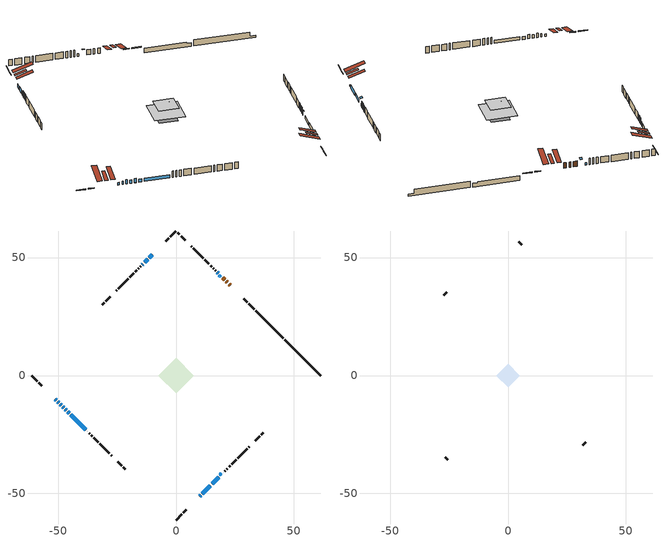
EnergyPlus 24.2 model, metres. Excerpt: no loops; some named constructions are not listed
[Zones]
conditioned space
 floor outside (Floor1 construction): -2.93,0 0,2.93 2.93,0 0,-2.93 z1.73
 floor outside (Floor2 construction): -0.94,0 0,0.94 0.94,0 0,-0.94 z1.73
 floor adiabatic (AdiabaticFloorConstruction): -7.59,0 0,7.59 7.59,0 0,-7.59 z1.73
 floor foundation (Slab1 construction): -4.71,0 0,4.71 4.71,0 0,-4.71 z-0.61
 floor foundation (Slab1 construction 1): -4.1,0 0,4.1 4.1,0 0,-4.1 z-0.61
 floor foundation (Slab3 construction): -2.11,0 0,2.11 2.11,0 0,-2.11 z0
 wall outside (RimJoist1 construction): 0,-61.27 2.34,-58.93 / -61.27,0 -58.93,-2.34 / 0,61.27 -2.34,58.93 / 33.24,28.04 30.89,30.38 z1.73:2.03
 wall outside (RimJoist2 construction): 3,-58.28 4.43,-56.84 / -58.28,-3 -56.84,-4.43 / -3,58.28 -4.43,56.84 / 30.24,31.04 28.8,32.47 z1.73:2.03
 wall outside (AdiabaticWallConstruction 1): 23.06,38.21 22.49,38.78 / 21.84,39.44 21.4,39.87 / 20.75,40.53 19.78,41.49 z1.73:3.76
 wall outside (AdiabaticWallConstruction): -10.17,51.1 -11.25,50.02 / 11.15,-50.12 14.62,-46.65 / 15.28,-45.99 18.16,-43.12 / -50.05,-11.22 -49.74,-11.54 / 20.06,-41.22 20.12,-41.16 / -48.1,-13.17 -47.68,-13.59 / -44.6,-16.68 -38.36,-22.91 z1.73:2.95; 10.17,-51.11 10.5,-50.78 z1.73:2.19; -51.1,-10.17 -50.71,-10.57 / 17.88,43.4 17.48,43.79 z1.73:2.65; -49.08,-12.19 -48.76,-12.52 / -47.03,-14.25 -46.59,-14.68 z1.73:3.36; -11.91,49.37 -13.34,47.93 z1.73:3.25; -14,47.28 -14.36,46.92 z1.73:3.26; -45.94,-15.34 -45.25,-16.02 z1.73:2.85
 wall outside (Wall1 construction): 20.77,-40.5 20.95,-40.32 / -37.71,-23.57 -37.53,-23.74 / -15.02,46.26 -15.19,46.08 / 16.83,44.45 16.65,44.62 z1.73:4.17
 wall outside (Wall2 construction): 21.61,-39.67 21.82,-39.45 / -36.88,-24.4 -36.66,-24.61 / -15.85,45.43 -16.06,45.21 / 15.99,45.28 15.78,45.5 z1.73:4.17
 wall outside (Wall3 construction): 22.48,-38.8 22.95,-38.32 / -36,-25.27 -35.53,-25.74 / -16.72,44.55 -17.19,44.08 / 15.12,46.15 14.65,46.62 z1.73:4.17
 wall outside (Wall4 construction): 23.61,-37.67 25.46,-35.82 / -34.87,-26.4 -33.03,-28.25 / -17.85,43.43 -19.7,41.58 / 13.99,47.28 12.14,49.13 z1.73:4.17
 wall outside (Wall5 construction): 26.11,-35.16 30.27,-31.01 / -32.37,-28.9 -28.21,-33.06 / -20.35,40.92 -24.51,36.77 / 11.49,49.79 7.33,53.94 z1.73:4.17
 wall outside (Wall6 construction): 30.93,-30.35 31.14,-30.13 / -27.56,-33.72 -27.34,-33.93 / -25.17,36.11 -25.38,35.89 / 6.67,54.6 6.46,54.82 z1.73:4.17
 wall outside (Wall8 construction): 33.68,-27.59 35.47,-25.8 / -24.8,-36.48 -23.01,-38.26 / -27.92,33.35 -29.71,31.56 / 3.92,57.36 2.13,59.14 z1.73:4.17
 wall outside (Wall9 construction): 36.13,-25.15 36.94,-24.33 / -22.35,-38.92 -21.54,-39.74 / -30.37,30.91 -31.18,30.09 / 1.47,59.8 0.66,60.62 z1.73:4.17
 wall foundation (FoundationWall1 construction): 46.08,15.19,-0.61 46.08,15.19,1.73 59.76,1.52,1.73 59.76,1.52,0.14 61.27,0,0.14 61.27,0,-0.61
 wall foundation (FoundationWall2 construction): 33.89,27.38,-0.61 33.89,27.38,1.22 44.27,17,1.22 44.27,17,0.78 45.42,15.85,0.78 45.42,15.85,-0.61
 window (WindowConstruction): -10.17,51.1 -11.25,50.03 z1.73:2.95
 window (WindowConstruction 7): 10.17,-51.1 10.49,-50.78 z1.73:2.19
 window (WindowConstruction 8): 11.15,-50.12 14.62,-46.65 z1.73:2.95
 window (WindowConstruction 9): 15.28,-45.99 18.16,-43.12 z1.73:2.95
 window (WindowConstruction 14): -51.1,-10.17 -50.71,-10.57 z1.73:2.64
 window (WindowConstruction 11): -50.05,-11.22 -49.74,-11.54 z1.73:2.95
 window (WindowConstruction 12): 20.06,-41.21 20.12,-41.16 z1.73:2.95
 window (WindowConstruction 1): -49.08,-12.19 -48.76,-12.52 z1.73:3.35
 window (WindowConstruction 13): -48.1,-13.17 -47.68,-13.59 z1.73:2.95
 window (WindowConstruction 2): -47.02,-14.25 -46.59,-14.68 z1.73:3.35
 window (WindowConstruction 3): -11.91,49.37 -13.34,47.93 z1.73:3.25
 window (WindowConstruction 4): -14,47.28 -14.36,46.92 z1.73:3.25
 window (WindowConstruction 10): 17.88,43.4 17.48,43.79 z1.73:2.64
 window (WindowConstruction 5): -45.94,-15.34 -45.25,-16.02 z1.73:2.85
 window (WindowConstruction 6): -44.6,-16.68 -38.36,-22.91 z1.73:2.95
 door (Door): 23.06,38.21 22.49,38.78 z1.73:3.76
 door (Door 1): 21.83,39.44 21.41,39.87 z1.73:3.76
 door (Door 2): 20.75,40.53 19.78,41.49 z1.73:3.76
 ceiling adiabatic (AdiabaticFloorConstruction): 0,-7.59 7.59,0 0,7.59 -7.59,0 z1.73
 roof outside (Roof2 construction): 0,2.11 -2.11,0 0,-2.11 2.11,0 z4.17
 roof outside (Roof3 construction): 7.8,-53.48,4.17 4.88,-50.56,5.54 4.12,-51.33,5.54 7.03,-54.24,4.17; -53.48,-7.8,4.17 -50.56,-4.88,5.54 -51.33,-4.12,5.54 -54.24,-7.03,4.17; -7.8,53.48,4.17 -4.88,50.56,5.54 -4.12,51.33,5.54 -7.03,54.24,4.17; 25.44,35.84,4.17 22.52,32.92,5.54 23.29,32.16,5.54 26.2,35.07,4.17
 roof outside (Roof4 construction): 9.51,-51.76,4.17 5.49,-47.74,6.06 4.44,-48.8,6.06 8.46,-52.82,4.17; -51.76,-9.51,4.17 -47.74,-5.49,6.06 -48.8,-4.44,6.06 -52.82,-8.46,4.17; -9.51,51.76,4.17 -5.49,47.74,6.06 -4.44,48.8,6.06 -8.46,52.82,4.17; 23.72,37.55,4.17 19.7,33.53,6.06 20.76,32.47,6.06 24.78,36.49,4.17
 roof outside (AdiabaticRoofConstruction): 18.53,42.74,4.17 17.97,42.18,4.43 18.56,41.59,4.43 19.13,42.15,4.17; 19.4,-41.87,4.17 18.84,-41.31,4.43 18.25,-41.9,4.43 18.81,-42.46,4.17
 skylight (SkylightConstruction): 18.53,42.74,4.17 17.97,42.18,4.43 18.56,41.59,4.43 19.12,42.15,4.17
 skylight (SkylightConstruction 1): 19.4,-41.87,4.17 18.84,-41.31,4.43 18.25,-41.9,4.43 18.81,-42.46,4.17
attic - vented
 floor to conditioned space (Floor3 construction Reversed): -5,0 0,5 5,0 0,-5 z4.17
 wall outside (Wall7 construction): 31.8,-29.48 33.03,-28.25 / -26.68,-34.59 -25.45,-35.82 / -26.04,35.24 -27.27,34.01 / 5.8,55.47 4.57,56.7 z1.73:4.17
 roof outside (Roof1 construction): 6.37,-54.9,4.17 1.5,-50.03,6.47 0.22,-51.31,6.47 5.09,-56.19,4.17; -54.9,-6.37,4.17 -50.03,-1.5,6.47 -51.31,-0.22,6.47 -56.19,-5.09,4.17; -6.37,54.9,4.17 -1.5,50.03,6.47 -0.22,51.31,6.47 -5.09,56.19,4.17; 26.86,34.41,4.17 21.99,29.54,6.47 23.27,28.25,6.47 28.15,33.13,4.17
[Construction]
Floor3 construction: ceiling loosefill ins, ceiling stud and cavity, gypsum board
[EnergyManagementSystem:Sensor]
Name | Output:Variable or Output:Meter Index Key | Output:Variable or Output:Meter
s_lgt_43 | Wall5:135 | Surface Inside Face Lights Radiation Heat Gain Energy
s_lgt_44 | Wall5:225 | Surface Inside Face Lights Radiation Heat Gain Energy
s_lgt_45 | Wall5:315 | Surface Inside Face Lights Radiation Heat Gain Energy
s_lgt_46 | Wall5:45 | Surface Inside Face Lights Radiation Heat Gain Energy
s_lgt_47 | Wall6:135 | Surface Inside Face Lights Radiation Heat Gain Energy
s_lgt_48 | Wall6:225 | Surface Inside Face Lights Radiation Heat Gain Energy
s_lgt_49 | Wall6:315 | Surface Inside Face Lights Radiation Heat Gain Energy
s_lgt_5 | inferred conditioned ceiling | Surface Inside Face Lights Radiation Heat Gain Energy
s_lgt_50 | Wall6:45 | Surface Inside Face Lights Radiation Heat Gain Energy
s_lgt_51 | Wall8:135 | Surface Inside Face Lights Radiation Heat Gain Energy
s_lgt_52 | Wall8:225 | Surface Inside Face Lights Radiation Heat Gain Energy
s_lgt_53 | Wall8:315 | Surface Inside Face Lights Radiation Heat Gain Energy
s_lgt_54 | Wall8:45 | Surface Inside Face Lights Radiation Heat Gain Energy
s_lgt_55 | Wall9:135 | Surface Inside Face Lights Radiation Heat Gain Energy
s_lgt_56 | Wall9:225 | Surface Inside Face Lights Radiation Heat Gain Energy
s_lgt_57 | Wall9:315 | Surface Inside Face Lights Radiation Heat Gain Energy
s_lgt_58 | Wall9:45 | Surface Inside Face Lights Radiation Heat Gain Energy
s_lgt_6 | inferred conditioned floor | Surface Inside Face Lights Radiation Heat Gain Energy
s_lgt_7 | RimJoist1:135 | Surface Inside Face Lights Radiation Heat Gain Energy
s_lgt_8 | RimJoist1:225 | Surface Inside Face Lights Radiation Heat Gain Energy
s_lgt_9 | RimJoist1:315 | Surface Inside Face Lights Radiation Heat Gain Energy
s_sol | Floor1 | Surface Inside Face Solar Radiation Heat Gain Energy
s_sol_1 | Floor2 | Surface Inside Face Solar Radiation Heat Gain Energy
s_sol_10 | RimJoist1:45 | Surface Inside Face Solar Radiation Heat Gain Energy
s_sol_11 | RimJoist2:135 | Surface Inside Face Solar Radiation Heat Gain Energy
s_sol_12 | RimJoist2:225 | Surface Inside Face Solar Radiation Heat Gain Energy
s_sol_13 | RimJoist2:315 | Surface Inside Face Solar Radiation Heat Gain Energy
s_sol_14 | RimJoist2:45 | Surface Inside Face Solar Radiation Heat Gain Energy
s_sol_15 | Roof2 | Surface Inside Face Solar Radiation Heat Gain Energy
s_sol_16 | Roof3:135 | Surface Inside Face Solar Radiation Heat Gain Energy
s_sol_17 | Roof3:225 | Surface Inside Face Solar Radiation Heat Gain Energy
s_sol_18 | Roof3:315 | Surface Inside Face Solar Radiation Heat Gain Energy
s_sol_19 | Roof3:45 | Surface Inside Face Solar Radiation Heat Gain Energy
s_sol_2 | Floor3 | Surface Inside Face Solar Radiation Heat Gain Energy
s_sol_20 | Roof4:135 | Surface Inside Face Solar Radiation Heat Gain Energy
s_sol_21 | Roof4:225 | Surface Inside Face Solar Radiation Heat Gain Energy
s_sol_22 | Roof4:315 | Surface Inside Face Solar Radiation Heat Gain Energy
s_sol_23 | Roof4:45 | Surface Inside Face Solar Radiation Heat Gain Energy
s_sol_24 | Slab1 | Surface Inside Face Solar Radiation Heat Gain Energy
s_sol_25 | Slab1 1 | Surface Inside Face Solar Radiation Heat Gain Energy
s_sol_26 | Slab3 | Surface Inside Face Solar Radiation Heat Gain Energy
s_sol_27 | Wall1:135 | Surface Inside Face Solar Radiation Heat Gain Energy
s_sol_28 | Wall1:225 | Surface Inside Face Solar Radiation Heat Gain Energy
s_sol_29 | Wall1:315 | Surface Inside Face Solar Radiation Heat Gain Energy
s_sol_3 | FoundationWall1 | Surface Inside Face Solar Radiation Heat Gain Energy
s_sol_30 | Wall1:45 | Surface Inside Face Solar Radiation Heat Gain Energy
s_sol_31 | Wall2:135 | Surface Inside Face Solar Radiation Heat Gain Energy
s_sol_32 | Wall2:225 | Surface Inside Face Solar Radiation Heat Gain Energy
s_sol_33 | Wall2:315 | Surface Inside Face Solar Radiation Heat Gain Energy
s_sol_34 | Wall2:45 | Surface Inside Face Solar Radiation Heat Gain Energy
s_sol_35 | Wall3:135 | Surface Inside Face Solar Radiation Heat Gain Energy
s_sol_36 | Wall3:225 | Surface Inside Face Solar Radiation Heat Gain Energy
s_sol_37 | Wall3:315 | Surface Inside Face Solar Radiation Heat Gain Energy
s_sol_38 | Wall3:45 | Surface Inside Face Solar Radiation Heat Gain Energy
s_sol_39 | Wall4:135 | Surface Inside Face Solar Radiation Heat Gain Energy
s_sol_4 | FoundationWall2 | Surface Inside Face Solar Radiation Heat Gain Energy
s_sol_40 | Wall4:225 | Surface Inside Face Solar Radiation Heat Gain Energy
s_sol_41 | Wall4:315 | Surface Inside Face Solar Radiation Heat Gain Energy
s_sol_42 | Wall4:45 | Surface Inside Face Solar Radiation Heat Gain Energy
s_sol_43 | Wall5:135 | Surface Inside Face Solar Radiation Heat Gain Energy
s_sol_44 | Wall5:225 | Surface Inside Face Solar Radiation Heat Gain Energy
s_sol_45 | Wall5:315 | Surface Inside Face Solar Radiation Heat Gain Energy
s_sol_46 | Wall5:45 | Surface Inside Face Solar Radiation Heat Gain Energy
s_sol_47 | Wall6:135 | Surface Inside Face Solar Radiation Heat Gain Energy
s_sol_48 | Wall6:225 | Surface Inside Face Solar Radiation Heat Gain Energy
s_sol_49 | Wall6:315 | Surface Inside Face Solar Radiation Heat Gain Energy
s_sol_5 | inferred conditioned ceiling | Surface Inside Face Solar Radiation Heat Gain Energy
s_sol_50 | Wall6:45 | Surface Inside Face Solar Radiation Heat Gain Energy
s_sol_51 | Wall8:135 | Surface Inside Face Solar Radiation Heat Gain Energy
s_sol_52 | Wall8:225 | Surface Inside Face Solar Radiation Heat Gain Energy
s_sol_53 | Wall8:315 | Surface Inside Face Solar Radiation Heat Gain Energy
s_sol_54 | Wall8:45 | Surface Inside Face Solar Radiation Heat Gain Energy
s_sol_55 | Wall9:135 | Surface Inside Face Solar Radiation Heat Gain Energy
s_sol_56 | Wall9:225 | Surface Inside Face Solar Radiation Heat Gain Energy
s_sol_57 | Wall9:315 | Surface Inside Face Solar Radiation Heat Gain Energy
s_sol_58 | Wall9:45 | Surface Inside Face Solar Radiation Heat Gain Energy
s_sol_6 | inferred conditioned floor | Surface Inside Face Solar Radiation Heat Gain Energy
s_sol_7 | RimJoist1:135 | Surface Inside Face Solar Radiation Heat Gain Energy
s_sol_8 | RimJoist1:225 | Surface Inside Face Solar Radiation Heat Gain Energy
s_sol_9 | RimJoist1:315 | Surface Inside Face Solar Radiation Heat Gain Energy
s_surf | Floor1 | Surface Inside Face Net Surface Thermal Radiation Heat Gain Energy
s_surf_1 | Floor2 | Surface Inside Face Net Surface Thermal Radiation Heat Gain Energy
s_surf_10 | RimJoist1:45 | Surface Inside Face Net Surface Thermal Radiation Heat Gain Energy
s_surf_11 | RimJoist2:135 | Surface Inside Face Net Surface Thermal Radiation Heat Gain Energy
s_surf_12 | RimJoist2:225 | Surface Inside Face Net Surface Thermal Radiation Heat Gain Energy
s_surf_13 | RimJoist2:315 | Surface Inside Face Net Surface Thermal Radiation Heat Gain Energy
s_surf_14 | RimJoist2:45 | Surface Inside Face Net Surface Thermal Radiation Heat Gain Energy
s_surf_15 | Roof2 | Surface Inside Face Net Surface Thermal Radiation Heat Gain Energy
s_surf_16 | Roof3:135 | Surface Inside Face Net Surface Thermal Radiation Heat Gain Energy
s_surf_17 | Roof3:225 | Surface Inside Face Net Surface Thermal Radiation Heat Gain Energy
s_surf_18 | Roof3:315 | Surface Inside Face Net Surface Thermal Radiation Heat Gain Energy
s_surf_19 | Roof3:45 | Surface Inside Face Net Surface Thermal Radiation Heat Gain Energy
s_surf_2 | Floor3 | Surface Inside Face Net Surface Thermal Radiation Heat Gain Energy
s_surf_20 | Roof4:135 | Surface Inside Face Net Surface Thermal Radiation Heat Gain Energy
s_surf_21 | Roof4:225 | Surface Inside Face Net Surface Thermal Radiation Heat Gain Energy
s_surf_22 | Roof4:315 | Surface Inside Face Net Surface Thermal Radiation Heat Gain Energy
s_surf_23 | Roof4:45 | Surface Inside Face Net Surface Thermal Radiation Heat Gain Energy
s_surf_24 | Slab1 | Surface Inside Face Net Surface Thermal Radiation Heat Gain Energy
s_surf_25 | Slab1 1 | Surface Inside Face Net Surface Thermal Radiation Heat Gain Energy
s_surf_26 | Slab3 | Surface Inside Face Net Surface Thermal Radiation Heat Gain Energy
s_surf_27 | Wall1:135 | Surface Inside Face Net Surface Thermal Radiation Heat Gain Energy
s_surf_28 | Wall1:225 | Surface Inside Face Net Surface Thermal Radiation Heat Gain Energy
s_surf_29 | Wall1:315 | Surface Inside Face Net Surface Thermal Radiation Heat Gain Energy
s_surf_3 | FoundationWall1 | Surface Inside Face Net Surface Thermal Radiation Heat Gain Energy
s_surf_30 | Wall1:45 | Surface Inside Face Net Surface Thermal Radiation Heat Gain Energy
s_surf_31 | Wall2:135 | Surface Inside Face Net Surface Thermal Radiation Heat Gain Energy
s_surf_32 | Wall2:225 | Surface Inside Face Net Surface Thermal Radiation Heat Gain Energy
s_surf_33 | Wall2:315 | Surface Inside Face Net Surface Thermal Radiation Heat Gain Energy
s_surf_34 | Wall2:45 | Surface Inside Face Net Surface Thermal Radiation Heat Gain Energy
s_surf_35 | Wall3:135 | Surface Inside Face Net Surface Thermal Radiation Heat Gain Energy
s_surf_36 | Wall3:225 | Surface Inside Face Net Surface Thermal Radiation Heat Gain Energy
s_surf_37 | Wall3:315 | Surface Inside Face Net Surface Thermal Radiation Heat Gain Energy
s_surf_38 | Wall3:45 | Surface Inside Face Net Surface Thermal Radiation Heat Gain Energy
s_surf_39 | Wall4:135 | Surface Inside Face Net Surface Thermal Radiation Heat Gain Energy
s_surf_4 | FoundationWall2 | Surface Inside Face Net Surface Thermal Radiation Heat Gain Energy
s_surf_40 | Wall4:225 | Surface Inside Face Net Surface Thermal Radiation Heat Gain Energy
s_surf_41 | Wall4:315 | Surface Inside Face Net Surface Thermal Radiation Heat Gain Energy
s_surf_42 | Wall4:45 | Surface Inside Face Net Surface Thermal Radiation Heat Gain Energy
s_surf_43 | Wall5:135 | Surface Inside Face Net Surface Thermal Radiation Heat Gain Energy
s_surf_44 | Wall5:225 | Surface Inside Face Net Surface Thermal Radiation Heat Gain Energy
s_surf_45 | Wall5:315 | Surface Inside Face Net Surface Thermal Radiation Heat Gain Energy
s_surf_46 | Wall5:45 | Surface Inside Face Net Surface Thermal Radiation Heat Gain Energy
s_surf_47 | Wall6:135 | Surface Inside Face Net Surface Thermal Radiation Heat Gain Energy
s_surf_48 | Wall6:225 | Surface Inside Face Net Surface Thermal Radiation Heat Gain Energy
s_surf_49 | Wall6:315 | Surface Inside Face Net Surface Thermal Radiation Heat Gain Energy
s_surf_5 | inferred conditioned ceiling | Surface Inside Face Net Surface Thermal Radiation Heat Gain Energy
s_surf_50 | Wall6:45 | Surface Inside Face Net Surface Thermal Radiation Heat Gain Energy
s_surf_51 | Wall8:135 | Surface Inside Face Net Surface Thermal Radiation Heat Gain Energy
s_surf_52 | Wall8:225 | Surface Inside Face Net Surface Thermal Radiation Heat Gain Energy
s_surf_53 | Wall8:315 | Surface Inside Face Net Surface Thermal Radiation Heat Gain Energy
s_surf_54 | Wall8:45 | Surface Inside Face Net Surface Thermal Radiation Heat Gain Energy
s_surf_55 | Wall9:135 | Surface Inside Face Net Surface Thermal Radiation Heat Gain Energy
s_surf_56 | Wall9:225 | Surface Inside Face Net Surface Thermal Radiation Heat Gain Energy
s_surf_57 | Wall9:315 | Surface Inside Face Net Surface Thermal Radiation Heat Gain Energy
s_surf_58 | Wall9:45 | Surface Inside Face Net Surface Thermal Radiation Heat Gain Energy
s_surf_6 | inferred conditioned floor | Surface Inside Face Net Surface Thermal Radiation Heat Gain Energy
s_surf_7 | RimJoist1:135 | Surface Inside Face Net Surface Thermal Radiation Heat Gain Energy
s_surf_8 | RimJoist1:225 | Surface Inside Face Net Surface Thermal Radiation Heat Gain Energy
s_surf_9 | RimJoist1:315 | Surface Inside Face Net Surface Thermal Radiation Heat Gain Energy
tout_db; tout_db_1 | Environment | Site Outdoor Air Drybulb Temperature
[EnergyManagementSystem:Actuator]
Name | Actuated Component Unique | Actuated Component Type | Actuated Component Control Type
fridge_schedule_act | fridge schedule | Schedule:Constant | Schedule Value
infil_flow_act | infil flow | Zone Infiltration | Air Exchange Flow Rate
mech_vent_house_fan_cfis_act | mech vent house fan cfis | ElectricEquipment | Electricity Rate
mech_vent_house_fan_latent_load_act | mech vent house fan latent load | OtherEquipment | Power Level
mech_vent_house_fan_sensible_load_act | mech vent house fan sensible load | OtherEquipment | Power Level
natural_vent_flow_act | natural vent flow | Zone Infiltration | Air Exchange Flow Rate
Sequential_Fraction_Schedule_8_act | Sequential Fraction Schedule 8 | Schedule:Constant | Schedule Value
water_heater_ec_adj_act | water heater energy adjustment1 | OtherEquipment | Power Level
whole_house_fan_act | whole house fan | ElectricEquipment | Electricity Rate
whole_house_fan_flow_act | whole house fan flow | Zone Infiltration | Air Exchange Flow Rate
whole_house_fan_mix_act | whole house fan mix | ZoneMixing | Air Exchange Flow Rate
[EnergyManagementSystem:Program]
boiler_hydronic_pump_disaggregate_program: Set boiler_hydronic_pump_backup_htg = 0; If boiler_baseboard_s > 0; Set boiler_hydronic_pump_backup_htg = boiler_hydronic_pump_s; EndIf
boiler_hydronic_pump_power_program: Set heating_plr = boiler_plr_s; Set pump_total_eff = boiler_hydronic_pump_rated_mfr / 1000 * 20000.0 / 1.0; Set pump_vfr = boiler_hydronic_pump_mfr_s / 1000; If pump_vfr > 0; Set boiler_hydronic_pump_pressure_rise_act = 1.0 * heating_plr * pump_total_eff / pump_vfr; Else; Set boiler_hydronic_pump_pressure_rise_act = 0; EndIf
component_loads_program: Set loads_htg_walls = 0; Set loads_htg_rim_joists = 0; Set loads_htg_foundation_walls = 0; Set loads_htg_floors = 0; Set loads_htg_slabs = 0; Set loads_htg_ceilings = 0; Set loads_htg_roofs = 0; Set loads_htg_windows_conduction = 0; Set loads_htg_windows_solar = 0; Set loads_htg_doors = 0; Set loads_htg_skylights_conduction = 0; Set loads_htg_skylights_solar = 0; Set loads_htg_internal_mass = 0; Set loads_htg_intgains = 0; Set loads_htg_lighting = 0; Set loads_htg_infil = 0; Set loads_htg_mechvent = 0; Set loads_htg_natvent = 0; Set loads_htg_whf = 0; Set loads_htg_ducts = 0; Set loads_clg_walls = 0; Set loads_clg_rim_joists = 0; Set loads_clg_foundation_walls = 0; Set loads_clg_floors = 0; Set loads_clg_slabs = 0; Set loads_clg_ceilings = 0; Set loads_clg_roofs = 0; Set loads_clg_windows_conduction = 0; Set loads_clg_windows_solar = 0; Set loads_clg_doors = 0; Set loads_clg_skylights_conduction = 0; Set loads_clg_skylights_solar = 0; Set loads_clg_internal_mass = 0; Set loads_clg_intgains = 0; Set loads_clg_lighting = 0; Set loads_clg_infil = 0; Set loads_clg_mechvent = 0; Set loads_clg_natvent = 0; Set loads_clg_whf = 0; Set loads_clg_ducts = 0; Set hr_walls = 0; Set hr_walls = hr_walls + s_conv_27 + s_ig_27 + s_sol_27 + s_lgt_27 + s_surf_27; Set hr_walls = hr_walls + s_conv_28 + s_ig_28 + s_sol_28 + s_lgt_28 + s_surf_28; Set hr_walls = hr_walls + s_conv_29 + s_ig_29 + s_sol_29 + s_lgt_29 + s_surf_29; Set hr_walls = hr_walls + s_conv_30 + s_ig_30 + s_sol_30 + s_lgt_30 + s_surf_30; Set hr_walls = hr_walls + s_conv_31 + s_ig_31 + s_sol_31 + s_lgt_31 + s_surf_31; Set hr_walls = hr_walls + s_conv_32 + s_ig_32 + s_sol_32 + s_lgt_32 + s_surf_32; Set hr_walls = hr_walls + s_conv_33 + s_ig_33 + s_sol_33 + s_lgt_33 + s_surf_33; Set hr_walls = hr_walls + s_conv_34 + s_ig_34 + s_sol_34 + s_lgt_34 + s_surf_34; Set hr_walls = hr_walls + s_conv_35 + s_ig_35 + s_sol_35 + s_lgt_35 + s_surf_35; Set hr_walls = hr_walls + s_conv_36 + s_ig_36 + s_sol_36 + s_lgt_36 + s_surf_36; Set hr_walls = hr_walls + s_conv_37 + s_ig_37 + s_sol_37 + s_lgt_37 + s_surf_37; Set hr_walls = hr_walls + s_conv_38 + s_ig_38 + s_sol_38 + s_lgt_38 + s_surf_38; Set hr_walls = hr_walls + s_conv_39 + s_ig_39 + s_sol_39 + s_lgt_39 + s_surf_39; Set hr_walls = hr_walls + s_conv_40 + s_ig_40 + s_sol_40 + s_lgt_40 + s_surf_40; Set hr_walls = hr_walls + s_conv_41 + s_ig_41 + s_sol_41 + s_lgt_41 + s_surf_41; Set hr_walls = hr_walls + s_conv_42 + s_ig_42 + s_sol_42 + s_lgt_42 + s_surf_42; Set hr_walls = hr_walls + s_conv_43 + s_ig_43 + s_sol_43 + s_lgt_43 + s_surf_43; Set hr_walls = hr_walls + s_conv_44 + s_ig_44 + s_sol_44 + s_lgt_44 + s_surf_44; Set hr_walls = hr_walls + s_conv_45 + s_ig_45 + s_sol_45 + s_lgt_45 + s_surf_45; Set hr_walls = hr_walls + s_conv_46 + s_ig_46 + s_sol_46 + s_lgt_46 + s_surf_46; Set hr_walls = hr_walls + s_conv_47 + s_ig_47 + s_sol_47 + s_lgt_47 + s_surf_47; Set hr_walls = hr_walls + s_conv_48 + s_ig_48 + s_sol_48 + s_lgt_48 + s_surf_48; Set hr_walls = hr_walls + s_conv_49 + s_ig_49 + s_sol_49 + s_lgt_49 + s_surf_49; Set hr_walls = hr_walls + s_conv_50 + s_ig_50 + s_sol_50 + s_lgt_50 + s_surf_50; Set hr_walls = hr_walls + s_conv_51 + s_ig_51 + s_sol_51 + s_lgt_51 + s_surf_51; Set hr_walls = hr_walls + s_conv_52 + s_ig_52 + s_sol_52 + s_lgt_52 + s_surf_52; Set hr_walls = hr_walls + s_conv_53 + s_ig_53 + s_sol_53 + s_lgt_53 + s_surf_53; Set hr_walls = hr_walls + s_conv_54 + s_ig_54 + s_sol_54 + s_lgt_54 + s_surf_54; Set hr_walls = hr_walls + s_conv_55 + s_ig_55 + s_sol_55 + s_lgt_55 + s_surf_55; Set hr_walls = hr_walls + s_conv_56 + s_ig_56 + s_sol_56 + s_lgt_56 + s_surf_56; Set hr_walls = hr_walls + s_conv_57 + s_ig_57 + s_sol_57 + s_lgt_57 + s_surf_57; Set hr_walls = hr_walls + s_conv_58 + s_ig_58 + s_sol_58 + s_lgt_58 + s_surf_58; Set hr_rim_joists = 0; Set hr_rim_joists = hr_rim_joists + s_conv_7 + s_ig_7 + s_sol_7 + s_lgt_7 + s_surf_7; Set hr_rim_joists = hr_rim_joists + s_conv_8 + s_ig_8 + s_sol_8 + s_lgt_8 + s_surf_8; Set hr_rim_joists = hr_rim_joists + s_conv_9 + s_ig_9 + s_sol_9 + s_lgt_9 + s_surf_9; Set hr_rim_joists = hr_rim_joists + s_conv_10 + s_ig_10 + s_sol_10 + s_lgt_10 + s_surf_10; Set hr_rim_joists = hr_rim_joists + s_conv_11 + s_ig_11 + s_sol_11 + s_lgt_11 + s_surf_11; Set hr_rim_joists = hr_rim_joists + s_conv_12 + s_ig_12 + s_sol_12 + s_lgt_12 + s_surf_12; Set hr_rim_joists = hr_rim_joists + s_conv_13 + s_ig_13 + s_sol_13 + s_lgt_13 + s_surf_13; Set hr_rim_joists = hr_rim_joists + s_conv_14 + s_ig_14 + s_sol_14 + s_lgt_14 + s_surf_14; Set hr_foundation_walls = 0; Set hr_foundation_walls = hr_foundation_walls + s_conv_3 + s_ig_3 + s_sol_3 + s_lgt_3 + s_surf_3; Set hr_foundation_walls = hr_foundation_walls + s_conv_4 + s_ig_4 + s_sol_4 + s_lgt_4 + s_surf_4; Set hr_floors = 0; Set hr_floors = hr_floors + s_conv + s_ig + s_sol + s_lgt + s_surf; Set hr_floors = hr_floors + s_conv_1 + s_ig_1 + s_sol_1 + s_lgt_1 + s_surf_1; Set hr_slabs = 0; Set hr_slabs = hr_slabs + s_conv_24 + s_ig_24 + s_sol_24 + s_lgt_24 + s_surf_24; Set hr_slabs = hr_slabs + s_conv_25 + s_ig_25 + s_sol_25 + s_lgt_25 + s_surf_25; Set hr_slabs = hr_slabs + s_conv_26 + s_ig_26 + s_sol_26 + s_lgt_26 + s_surf_26; Set hr_ceilings = 0; Set hr_ceilings = hr_ceilings + s_conv_2 + s_ig_2 + s_sol_2 + s_lgt_2 + s_surf_2; Set hr_roofs = 0; Set hr_roofs = hr_roofs + s_conv_15 + s_ig_15 + s_sol_15 + s_lgt_15 + s_surf_15; Set hr_roofs = hr_roofs + s_conv_16 + s_ig_16 + s_sol_16 + s_lgt_16 + s_surf_16; Set hr_roofs = hr_roofs + s_conv_17 + s_ig_17 + s_sol_17 + s_lgt_17 + s_surf_17; Set hr_roofs = hr_roofs + s_conv_18 + s_ig_18 + s_sol_18 + s_lgt_18 + s_surf_18; Set hr_roofs = hr_roofs + s_conv_19 + s_ig_19 + s_sol_19 + s_lgt_19 + s_surf_19; Set hr_roofs = hr_roofs + s_conv_20 + s_ig_20 + s_sol_20 + s_lgt_20 + s_surf_20; Set hr_roofs = hr_roofs + s_conv_21 + s_ig_21 + s_sol_21 + s_lgt_21 + s_surf_21; Set hr_roofs = hr_roofs + s_conv_22 + s_ig_22 + s_sol_22 + s_lgt_22 + s_surf_22; Set hr_roofs = hr_roofs + s_conv_23 + s_ig_23 + s_sol_23 + s_lgt_23 + s_surf_23; Set hr_windows_conduction = 0; Set hr_windows_conduction = hr_windows_conduction + ss_conv_3; Set hr_windows_conduction = hr_windows_conduction + ss_ig_3; Set hr_windows_conduction = hr_windows_conduction + ss_surf_3; Set hr_windows_conduction = hr_windows_conduction + ss_conv_4; Set hr_windows_conduction = hr_windows_conduction + ss_ig_4; Set hr_windows_conduction = hr_windows_conduction + ss_surf_4; Set hr_windows_conduction = hr_windows_conduction + ss_conv_5; Set hr_windows_conduction = hr_windows_conduction + ss_ig_5; Set hr_windows_conduction = hr_windows_conduction + ss_surf_5; Set hr_windows_conduction = hr_windows_conduction + ss_conv_6; Set hr_windows_conduction = hr_windows_conduction + ss_ig_6; Set hr_windows_conduction = hr_windows_conduction + ss_surf_6; Set hr_windows_conduction = hr_windows_conduction + ss_conv_9; Set hr_windows_conduction = hr_windows_conduction + ss_ig_9; Set hr_windows_conduction = hr_windows_conduction + ss_surf_9; Set hr_windows_conduction = hr_windows_conduction + ss_conv_10; Set hr_windows_conduction = hr_windows_conduction + ss_ig_10; Set hr_windows_conduction = hr_windows_conduction + ss_surf_10; Set hr_windows_conduction = hr_windows_conduction + ss_conv_11; Set hr_windows_conduction = hr_windows_conduction + ss_ig_11; Set hr_windows_conduction = hr_windows_conduction + ss_surf_11; Set hr_windows_conduction = hr_windows_conduction + ss_conv_12; Set hr_windows_conduction = hr_windows_conduction + ss_ig_12; Set hr_windows_conduction = hr_windows_conduction + ss_surf_12; Set hr_windows_conduction = hr_windows_conduction + ss_conv_13; Set hr_windows_conduction = hr_windows_conduction + ss_ig_13; Set hr_windows_conduction = hr_windows_conduction + ss_surf_13; Set hr_windows_conduction = hr_windows_conduction + ss_conv_14; Set hr_windows_conduction = hr_windows_conduction + ss_ig_14; Set hr_windows_conduction = hr_windows_conduction + ss_surf_14; Set hr_windows_conduction = hr_windows_conduction + ss_conv_15; Set hr_windows_conduction = hr_windows_conduction + ss_ig_15; Set hr_windows_conduction = hr_windows_conduction + ss_surf_15; Set hr_windows_conduction = hr_windows_conduction + ss_conv_16; Set hr_windows_conduction = hr_windows_conduction + ss_ig_16; Set hr_windows_conduction = hr_windows_conduction + ss_surf_16; Set hr_windows_conduction = hr_windows_conduction + ss_conv_17; Set hr_windows_conduction = hr_windows_conduction + ss_ig_17; Set hr_windows_conduction = hr_windows_conduction + ss_surf_17; Set hr_windows_conduction = hr_windows_conduction + ss_conv_18; Set hr_windows_conduction = hr_windows_conduction + ss_ig_18; Set hr_windows_conduction = hr_windows_conduction + ss_surf_18; Set hr_windows_conduction = hr_windows_conduction + ss_conv_19; Set hr_windows_conduction = hr_windows_conduction + ss_ig_19; Set hr_windows_conduction = hr_windows_conduction + ss_surf_19; Set hr_windows_solar = 0; Set hr_windows_solar = hr_windows_solar - ss_trans_in * ZoneTimestep * 3600 + ss_back_out * ZoneTimestep * 3600 + ss_trans_out * ZoneTimestep * 3600; Set hr_windows_solar = hr_windows_solar - ss_trans_in_1 * ZoneTimestep * 3600 + ss_back_out_1 * ZoneTimestep * 3600 + ss_trans_out_1 * ZoneTimestep * 3600; Set hr_windows_solar = hr_windows_solar - ss_trans_in_2 * ZoneTimestep * 3600 + ss_back_out_2 * ZoneTimestep * 3600 + ss_trans_out_2 * ZoneTimestep * 3600; Set hr_windows_solar = hr_windows_solar - ss_trans_in_3 * ZoneTimestep * 3600 + ss_back_out_3 * ZoneTimestep * 3600 + ss_trans_out_3 * ZoneTimestep * 3600; Set hr_windows_solar = hr_windows_solar - ss_trans_in_6 * ZoneTimestep * 3600 + ss_back_out_6 * ZoneTimestep * 3600 + ss_trans_out_6 * ZoneTimestep * 3600; Set hr_windows_solar = hr_windows_solar - ss_trans_in_7 * ZoneTimestep * 3600 + ss_back_out_7 * ZoneTimestep * 3600 + ss_trans_out_7 * ZoneTimestep * 3600; Set hr_windows_solar = hr_windows_solar - ss_trans_in_8 * ZoneTimestep * 3600 + ss_back_out_8 * ZoneTimestep * 3600 + ss_trans_out_8 * ZoneTimestep * 3600; Set hr_windows_solar = hr_windows_solar - ss_trans_in_9 * ZoneTimestep * 3600 + ss_back_out_9 * ZoneTimestep * 3600 + ss_trans_out_9 * ZoneTimestep * 3600; Set hr_windows_solar = hr_windows_solar - ss_trans_in_10 * ZoneTimestep * 3600 + ss_back_out_10 * ZoneTimestep * 3600 + ss_trans_out_10 * ZoneTimestep * 3600; Set hr_windows_solar = hr_windows_solar - ss_trans_in_11 * ZoneTimestep * 3600 + ss_back_out_11 * ZoneTimestep * 3600 + ss_trans_out_11 * ZoneTimestep * 3600; Set hr_windows_solar = hr_windows_solar - ss_trans_in_12 * ZoneTimestep * 3600 + ss_back_out_12 * ZoneTimestep * 3600 + ss_trans_out_12 * ZoneTimestep * 3600; Set hr_windows_solar = hr_windows_solar - ss_trans_in_13 * ZoneTimestep * 3600 + ss_back_out_13 * ZoneTimestep * 3600 + ss_trans_out_13 * ZoneTimestep * 3600; Set hr_windows_solar = hr_windows_solar - ss_trans_in_14 * ZoneTimestep * 3600 + ss_back_out_14 * ZoneTimestep * 3600 + ss_trans_out_14 * ZoneTimestep * 3600; Set hr_windows_solar = hr_windows_solar - ss_trans_in_15 * ZoneTimestep * 3600 + ss_back_out_15 * ZoneTimestep * 3600 + ss_trans_out_15 * ZoneTimestep * 3600; Set hr_windows_solar = hr_windows_solar - ss_trans_in_16 * ZoneTimestep * 3600 + ss_back_out_16 * ZoneTimestep * 3600 + ss_trans_out_16 * ZoneTimestep * 3600; Set hr_doors = 0; Set hr_doors = hr_doors + ss_sol; Set hr_doors = hr_doors + ss_lgt; Set hr_doors = hr_doors + ss_conv; Set hr_doors = hr_doors + ss_ig; Set hr_doors = hr_doors + ss_surf; Set hr_doors = hr_doors + ss_sol_1; Set hr_doors = hr_doors + ss_lgt_1; Set hr_doors = hr_doors + ss_conv_1; Set hr_doors = hr_doors + ss_ig_1; Set hr_doors = hr_doors + ss_surf_1; Set hr_doors = hr_doors + ss_sol_2; Set hr_doors = hr_doors + ss_lgt_2; Set hr_doors = hr_doors + ss_conv_2; Set hr_doors = hr_doors + ss_ig_2; Set hr_doors = hr_doors + ss_surf_2; Set hr_skylights_conduction = 0; Set hr_skylights_conduction = hr_skylights_conduction + ss_conv_7; Set hr_skylights_conduction = hr_skylights_conduction + ss_ig_7; Set hr_skylights_conduction = hr_skylights_conduction + ss_surf_7; Set hr_skylights_conduction = hr_skylights_conduction + ss_conv_8; Set hr_skylights_conduction = hr_skylights_conduction + ss_ig_8; Set hr_skylights_conduction = hr_skylights_conduction + ss_surf_8; Set hr_skylights_solar = 0; Set hr_skylights_solar = hr_skylights_solar - ss_trans_in_4 * ZoneTimestep * 3600 + ss_back_out_4 * ZoneTimestep * 3600 + ss_trans_out_4 * ZoneTimestep * 3600; Set hr_skylights_solar = hr_skylights_solar - ss_trans_in_5 * ZoneTimestep * 3600 + ss_back_out_5 * ZoneTimestep * 3600 + ss_trans_out_5 * ZoneTimestep * 3600; Set hr_internal_mass = 0; Set hr_internal_mass = hr_internal_mass + s_conv_5 + s_ig_5 + s_sol_5 + s_lgt_5 + s_surf_5; Set hr_internal_mass = hr_internal_mass + s_conv_6 + s_ig_6 + s_sol_6 + s_lgt_6 + s_surf_6; Set hr_internal_mass = hr_internal_mass + im_conv + im_ig + im_sol + im_lgt + im_surf; Set hr_internal_mass = hr_internal_mass + im_conv_1 + im_ig_1 + im_sol_1 + im_lgt_1 + im_surf_1; Set hr_intgains = 0; Set hr_intgains = hr_intgains - ig_ee_conv - ig_ee_rad - ig_ee_conv_1 - ig_ee_rad_1 - ig_ee_conv_2 - ig_ee_rad_2 - ig_ee_conv_3 - ig_ee_rad_3 - ig_ee_conv_4 - ig_ee_rad_4 - ig_ee_conv_5 - ig_ee_rad_5 - ig_ee_conv_6 - ig_ee_rad_6 - ig_oe_conv - ig_oe_rad - ig_oe_conv_1 - ig_oe_rad_1 - ig_oe_conv_2 - ig_oe_rad_2 - ig_oe_conv_3 - ig_oe_rad_3 - ig_oe_conv_4 - ig_oe_rad_4 - ig_ppl_conv - ig_ppl_rad; Set hr_lighting = 0; Set hr_lighting = hr_lighting - ig_lgt_conv - ig_lgt_rad - ig_lgt_vis; Set hr_infil = 0; Set hr_infil = hr_infil - airflow_gain + airflow_loss; Set hr_natvent = 0; Set hr_natvent = hr_natvent - airflow_gain_1 + airflow_loss_1; Set hr_whf = 0; Set hr_whf = hr_whf - airflow_gain_2 + airflow_loss_2; Set hr_mechvent = 0; Set hr_mechvent = hr_mechvent - mv_conv - mv_rad - mv_conv_1 - mv_rad_1 - mv_conv_2 - mv_rad_2 - mv_conv_3 - mv_rad_3 - mv_conv_4 - mv_rad_4; Set hr_ducts = 0; Set hr_intgains = hr_intgains + dhw_loss * (1.0*(1-dhw_rtf) + 1.0*dhw_rtf); Set htg_mode = 0; Set clg_mode = 0; If (htg_load_cond > 0); Set htg_mode = 1.0; ElseIf (clg_load_cond > 0); Set clg_mode = 1.0; Else; Set htg_season = 0; Set clg_season = 0; If ((DayOfYear >= 1) && (DayOfYear <= 365)); Set clg_season = 1; EndIf; If ((DayOfYear >= 1) && (DayOfYear <= 365)); Set htg_season = 1; EndIf; If ((airflow_gain_1 <> 0) || (airflow_loss_1 <> 0)) && (clg_season == 1); Set clg_mode = 1.0; ElseIf ((airflow_gain_2 <> 0) || (airflow_loss_2 <> 0)) && (clg_season == 1); Set clg_mode = 1.0; Else; Set Tmid_setpoint = (htg_sp_s_1 + clg_sp_s_1) / 2; If (tin_s_1 > Tmid_setpoint) && (clg_season == 1); Set clg_mode = 1.0; ElseIf (tin_s_1 < Tmid_setpoint) && (htg_season == 1); Set htg_mode = 1.0; EndIf; EndIf; EndIf; Set loads_htg_walls = loads_htg_walls + (hr_walls * htg_mode * 1); Set loads_htg_rim_joists = loads_htg_rim_joists + (hr_rim_joists * htg_mode * 1); Set loads_htg_foundation_walls = loads_htg_foundation_walls + (hr_foundation_walls * htg_mode * 1); Set loads_htg_floors = loads_htg_floors + (hr_floors * htg_mode * 1); Set loads_htg_slabs = loads_htg_slabs + (hr_slabs * htg_mode * 1); Set loads_htg_ceilings = loads_htg_ceilings + (hr_ceilings * htg_mode * 1); Set loads_htg_roofs = loads_htg_roofs + (hr_roofs * htg_mode * 1); Set loads_htg_windows_conduction = loads_htg_windows_conduction + (hr_windows_conduction * htg_mode * 1); Set loads_htg_windows_solar = loads_htg_windows_solar + (hr_windows_solar * htg_mode * 1); Set loads_htg_doors = loads_htg_doors + (hr_doors * htg_mode * 1); Set loads_htg_skylights_conduction = loads_htg_skylights_conduction + (hr_skylights_conduction * htg_mode * 1); Set loads_htg_skylights_solar = loads_htg_skylights_solar + (hr_skylights_solar * htg_mode * 1); Set loads_htg_internal_mass = loads_htg_internal_mass + (hr_internal_mass * htg_mode * 1); Set loads_htg_intgains = loads_htg_intgains + (hr_intgains * htg_mode * 1); Set loads_htg_lighting = loads_htg_lighting + (hr_lighting * htg_mode * 1); Set loads_htg_infil = loads_htg_infil + (hr_infil * htg_mode * 1); Set loads_htg_mechvent = loads_htg_mechvent + (hr_mechvent * htg_mode * 1); Set loads_htg_natvent = loads_htg_natvent + (hr_natvent * htg_mode * 1); Set loads_htg_whf = loads_htg_whf + (hr_whf * htg_mode * 1); Set loads_htg_ducts = loads_htg_ducts + (hr_ducts * htg_mode * 1); Set loads_clg_walls = loads_clg_walls + (-hr_walls * clg_mode * 1); Set loads_clg_rim_joists = loads_clg_rim_joists + (-hr_rim_joists * clg_mode * 1); Set loads_clg_foundation_walls = loads_clg_foundation_walls + (-hr_foundation_walls * clg_mode * 1); Set loads_clg_floors = loads_clg_floors + (-hr_floors * clg_mode * 1); Set loads_clg_slabs = loads_clg_slabs + (-hr_slabs * clg_mode * 1); Set loads_clg_ceilings = loads_clg_ceilings + (-hr_ceilings * clg_mode * 1); Set loads_clg_roofs = loads_clg_roofs + (-hr_roofs * clg_mode * 1); Set loads_clg_windows_conduction = loads_clg_windows_conduction + (-hr_windows_conduction * clg_mode * 1); Set loads_clg_windows_solar = loads_clg_windows_solar + (-hr_windows_solar * clg_mode * 1); Set loads_clg_doors = loads_clg_doors + (-hr_doors * clg_mode * 1); Set loads_clg_skylights_conduction = loads_clg_skylights_conduction + (-hr_skylights_conduction * clg_mode * 1); Set loads_clg_skylights_solar = loads_clg_skylights_solar + (-hr_skylights_solar * clg_mode * 1); Set loads_clg_internal_mass = loads_clg_internal_mass + (-hr_internal_mass * clg_mode * 1); Set loads_clg_intgains = loads_clg_intgains + (-hr_intgains * clg_mode * 1); Set loads_clg_lighting = loads_clg_lighting + (-hr_lighting * clg_mode * 1); Set loads_clg_infil = loads_clg_infil + (-hr_infil * clg_mode * 1); Set loads_clg_mechvent = loads_clg_mechvent + (-hr_mechvent * clg_mode * 1); Set loads_clg_natvent = loads_clg_natvent + (-hr_natvent * clg_mode * 1); Set loads_clg_whf = loads_clg_whf + (-hr_whf * clg_mode * 1); Set loads_clg_ducts = loads_clg_ducts + (-hr_ducts * clg_mode * 1)
fridge_schedule_program: Set Tin = fridge_tin_s*(9.0/5.0)+32.0; Set fridge_schedule_act = 0; If (Hour == 0); Set fridge_schedule_act = (-0.487+0.019*Tin); ElseIf (Hour == 1); Set fridge_schedule_act = (-0.34+0.016*Tin); ElseIf (Hour == 2); Set fridge_schedule_act = (-0.37+0.017*Tin); ElseIf (Hour == 3); Set fridge_schedule_act = (-0.361+0.016*Tin); ElseIf (Hour == 4); Set fridge_schedule_act = (-0.515+0.018*Tin); ElseIf (Hour == 5); Set fridge_schedule_act = (-0.684+0.021*Tin); ElseIf (Hour == 6); Set fridge_schedule_act = (-0.471+0.019*Tin); ElseIf (Hour == 7); Set fridge_schedule_act = (-0.159+0.015*Tin); ElseIf (Hour == 8); Set fridge_schedule_act = (-0.079+0.015*Tin); ElseIf (Hour == 9); Set fridge_schedule_act = (-0.417+0.019*Tin); ElseIf (Hour == 10); Set fridge_schedule_act = (-0.411+0.018*Tin); ElseIf (Hour == 11); Set fridge_schedule_act = (-0.386+0.018*Tin); ElseIf (Hour == 12); Set fridge_schedule_act = (-0.24+0.016*Tin); ElseIf (Hour == 13); Set fridge_schedule_act = (-0.314+0.017*Tin); ElseIf (Hour == 14); Set fridge_schedule_act = (-0.16+0.015*Tin); ElseIf (Hour == 15); Set fridge_schedule_act = (-0.121+0.015*Tin); ElseIf (Hour == 16); Set fridge_schedule_act = (-0.469+0.02*Tin); ElseIf (Hour == 17); Set fridge_schedule_act = (-0.412+0.02*Tin); ElseIf (Hour == 18); Set fridge_schedule_act = (-0.091+0.017*Tin); ElseIf (Hour == 19); Set fridge_schedule_act = (0.077+0.014*Tin); ElseIf (Hour == 20); Set fridge_schedule_act = (-0.118+0.016*Tin); ElseIf (Hour == 21); Set fridge_schedule_act = (-0.247+0.017*Tin); ElseIf (Hour == 22); Set fridge_schedule_act = (-0.445+0.019*Tin); ElseIf (Hour == 23); Set fridge_schedule_act = (-0.544+0.02*Tin); EndIf
infil_program: Set p_m = 0.14; Set p_s = 0.22; Set s_m = 270; Set s_s = 370; Set z_m = 9.99744; Set z_s = 3.9430933023538723; Set f_t = (((s_m/z_m)^p_m)*((z_s/s_s)^p_s)); Set Tdiff = tin_s-tout_s; Set dT = @Abs Tdiff; Set c = 0.1207; Set Cs = 0.0902; Set Cw = 0.1502; Set n = 0.65; Set sft = (f_t*0.54); Set temp1 = ((c*Cw)*((sft*site_vw_s)^(2*n)))^2; Set Qinf = (((c*Cs*(dT^n))^2)+temp1)^0.5; Set Qinf = (@Max Qinf 0); Set mech_vent_house_fan_sensible_load_act = 0.0; Set mech_vent_house_fan_latent_load_act = 0.0; Set OASupInPb = out_pb_s; Set OASupInTemp = tout_s; Set OASupInW = out_wt_s; Set OASupRho = (@RhoAirFnPbTdbW OASupInPb OASupInTemp OASupInW); Set OASupCp = (@CpAirFnW OASupInW); Set OASupInEnth = (@HFnTdbW OASupInTemp OASupInW); Set ZoneTemp = tin_s; Set ZoneW = win_s; Set ZoneCp = (@CpAirFnW ZoneW); Set ZoneAirEnth = (@HFnTdbW ZoneTemp ZoneW); Set mech_vent_house_fan_cfis_act = 0.0; Set QWHV_cfis_sup = 0.0; Set QWHV_cfis_suppl_sup = 0.0; Set QWHV_cfis_suppl_exh = 0.0; Set Qrange = 0; Set Qbath = 0; Set Qbath = Qbath + 0.066 * mech_vent_bath_fan_0_sch_s; Set Qdryer = 0; Set Qdryer = Qdryer + 0.00308 * clothes_dryer_exhaust_0_sch_s; Set QWHV_sup = 0.0; Set QWHV_exh = 0.0; Set Qsupply = QWHV_sup + QWHV_cfis_sup + QWHV_cfis_suppl_sup; Set Qexhaust = Qrange + Qbath + Qdryer + QWHV_exh + QWHV_cfis_suppl_exh; Set Qfan = (@Max Qexhaust Qsupply); Set Qducts = 0; If Qducts < 0; Set Qsupply = Qsupply - Qducts; Else; Set Qexhaust = Qexhaust + Qducts; EndIf; Set Qfan_with_ducts = (@Max Qexhaust Qsupply); Set Qimb = (@Abs (Qsupply - Qexhaust)); If Qinf + Qimb > 0; Set Qtot = Qfan_with_ducts + (Qinf^2) / (Qinf + Qimb); Else; Set Qtot = Qfan_with_ducts; EndIf; Set Qinf_adj = Qtot - Qfan; Set infil_flow_act = Qinf_adj; Set infil_program_Qinf = Qinf_adj; Set infil_program_Qfan = Qfan; Set Qload = Qfan; Set Effectiveness_Sens = 0.0; Set Effectiveness_Lat = 0.0; Set Fan_MFR = Qload * OASupRho; Set ZoneInEnth = OASupInEnth; Set ZoneInTemp = OASupInTemp; Set FanTotalToCond = Fan_MFR * (ZoneInEnth - ZoneAirEnth); Set FanSensToCond = Fan_MFR * ZoneCp * (ZoneInTemp - ZoneTemp); Set FanLatToCond = FanTotalToCond - FanSensToCond; Set mech_vent_house_fan_sensible_load_act = mech_vent_house_fan_sensible_load_act + FanSensToCond; Set mech_vent_house_fan_latent_load_act = mech_vent_house_fan_latent_load_act + FanLatToCond
mini_split_heat_pump_supply_fan_disaggregate_program: Set mini_split_heat_pump_supply_fan_clg = 0; Set mini_split_heat_pump_supply_fan_primary_htg = 0; If mini_split_heat_pump_clg_coil_s > 0; Set mini_split_heat_pump_supply_fan_clg = mini_split_heat_pump_supply_fan_s; Else; Set mini_split_heat_pump_supply_fan_primary_htg = mini_split_heat_pump_supply_fan_s; EndIf
mini_split_heat_pump_supply_fan_power_program: If tout_db_1 < -3.89; Set mini_split_heat_pump_supply_fan_pressure_rise_act = 0; Set mini_split_heat_pump_supply_fan_total_efficiency_act = 1; Else; Set mini_split_heat_pump_supply_fan_pressure_rise_act = NULL; Set mini_split_heat_pump_supply_fan_total_efficiency_act = NULL; EndIf
natural_vent_program: Set Tin = tin_s; Set Tout = tout_s; Set Wout = out_wt_s; Set Pbar = out_pb_s; Set Phiout = (@RhFnTdbWPb Tout Wout Pbar); Set MaxHR = 0.0115; Set Tnvsp = (htg_sp_s + clg_sp_s) / 2; Set NVavail = natural_vent_s; Set ClgSsnAvail = cool_season; Set Qnv = 0; Set Qwhf = 0; Set whole_house_fan_mix_act = 0; Set whole_house_fan_act = 0; If ((Wout < MaxHR) && (Tin > Tout) && (Tin > Tnvsp) && (ClgSsnAvail > 0)); Set WHF_Flow = 0; Set Adj = (Tin-Tnvsp)/(Tin-Tout); Set Adj = (@Min Adj 1); Set Adj = (@Max Adj 0); If (WHF_Flow > 0); Set Qwhf = WHF_Flow*Adj; Set whole_house_fan_mix_act = WHF_Flow*Adj; Set WHF_W = 0; Set whole_house_fan_act = WHF_W*Adj; ElseIf (NVavail > 0); Set NVArea = 0.0; Set Cs = 0.00014502911845479762; Set Cw = 2.819185993203765e-05; Set Tdiff = Tin-Tout; Set dT = (@Abs Tdiff); Set Vwind = site_vw_s; Set SGNV = NVArea*Adj*((((Cs*dT)+(Cw*(Vwind^2)))^0.5)/1000); Set MaxNV = 2.715000373343232; Set Qnv = (@Min SGNV MaxNV); EndIf; EndIf; Set natural_vent_flow_act = Qnv; Set whole_house_fan_flow_act = Qwhf; Set natural_vent_program_Qnv = Qnv; Set natural_vent_program_Qwhf = Qwhf
Sequential_Fraction_Schedule_8_program: If tout_db > 10.0; Set Sequential_Fraction_Schedule_8_act = 0; Else; Set Sequential_Fraction_Schedule_8_act = NULL; EndIf
total_airflows_program: Set total_infil_flow_rate = 0; Set total_mechvent_flow_rate = 0; Set total_natvent_flow_rate = 0; Set total_whf_flow_rate = 0; Set total_infil_flow_rate = total_infil_flow_rate + (infil_program_Qinf * 1); Set total_mechvent_flow_rate = total_mechvent_flow_rate + (infil_program_Qfan * 1); Set total_natvent_flow_rate = total_natvent_flow_rate + (natural_vent_program_Qnv * 1); Set total_whf_flow_rate = total_whf_flow_rate + (natural_vent_program_Qwhf * 1)
total_loads_program: Set loads_htg_tot = 0; Set loads_clg_tot = 0; If htg_load_cond > 0; Set loads_htg_tot = loads_htg_tot + (htg_load_cond - clg_load_cond) * 1.0; EndIf; Set loads_htg_tot = (@Max loads_htg_tot 0); If clg_load_cond > 0; Set loads_clg_tot = loads_clg_tot + (clg_load_cond - htg_load_cond) * 1.0; EndIf; Set loads_clg_tot = (@Max loads_clg_tot 0)
unit_heater_supply_fan_1_disaggregate_program: Set unit_heater_supply_fan_1_primary_htg = 0; If unit_heater_htg_coil_1_s > 0; Set unit_heater_supply_fan_1_primary_htg = unit_heater_supply_fan_1_s; EndIf
unit_heater_supply_fan_2_disaggregate_program: Set unit_heater_supply_fan_2_primary_htg = 0; If unit_heater_htg_coil_2_s > 0; Set unit_heater_supply_fan_2_primary_htg = unit_heater_supply_fan_2_s; EndIf
unit_heater_supply_fan_disaggregate_program: Set unit_heater_supply_fan_primary_htg = 0; If unit_heater_htg_coil_s > 0; Set unit_heater_supply_fan_primary_htg = unit_heater_supply_fan_s; EndIf
unmet_hours_program: Set htg_unmet_hours = 0; Set clg_unmet_hours = 0; Set unit_htg_unmet_hours = 0; If ((DayOfYear >= 1) && (DayOfYear <= 365)); Set unit_htg_unmet_hours = unit_htg_unmet_hours + conditioned_space_htg_unmet_s; If unit_htg_unmet_hours > htg_unmet_hours; Set htg_unmet_hours = unit_htg_unmet_hours; EndIf; EndIf; Set unit_clg_unmet_hours = 0; If ((DayOfYear >= 1) && (DayOfYear <= 365)); Set unit_clg_unmet_hours = unit_clg_unmet_hours + conditioned_space_clg_unmet_s; If unit_clg_unmet_hours > clg_unmet_hours; Set clg_unmet_hours = unit_clg_unmet_hours; EndIf; EndIf
water_heater_EC_adj: If WarmupFlag == 0; Set dhw_e_cons = water_heater_energy + water_heater_on_cycle_parasitic + water_heater_off_cycle_parasitic; Set water_heater_ec_adj_act = 0.0 * dhw_e_cons / 1; EndIf
[EnergyManagementSystem:ProgramCallingManager]
boiler_hydronic_pump_disaggregate_program_calling_manager: EndOfSystemTimestepBeforeHVACReporting; boiler_hydronic_pump_disaggregate_program
boiler_hydronic_pump_power_program_calling_manager: EndOfSystemTimestepBeforeHVACReporting; boiler_hydronic_pump_power_program
component_loads_program_calling_manager: EndOfZoneTimestepAfterZoneReporting; component_loads_program
fridge_schedule_program_calling_manager: BeginZoneTimestepAfterInitHeatBalance; fridge_schedule_program
infil_program_calling_manager: BeginZoneTimestepAfterInitHeatBalance; infil_program
mini_split_heat_pump_supply_fan_disaggregate_program_calling_manager: EndOfSystemTimestepBeforeHVACReporting; mini_split_heat_pump_supply_fan_disaggregate_program
mini_split_heat_pump_supply_fan_power_program_calling_manager: AfterPredictorBeforeHVACManagers; mini_split_heat_pump_supply_fan_power_program
natural_vent_program_calling_manager: BeginZoneTimestepAfterInitHeatBalance; natural_vent_program
Sequential_Fraction_Schedule_8_program_manager: BeginZoneTimestepAfterInitHeatBalance; Sequential_Fraction_Schedule_8_program
total_airflows_program_calling_manager: EndOfZoneTimestepAfterZoneReporting; total_airflows_program
total_loads_program_calling_manager: EndOfZoneTimestepAfterZoneReporting; total_loads_program
unit_heater_supply_fan_1_disaggregate_program_calling_manager: EndOfSystemTimestepBeforeHVACReporting; unit_heater_supply_fan_1_disaggregate_program
unit_heater_supply_fan_2_disaggregate_program_calling_manager: EndOfSystemTimestepBeforeHVACReporting; unit_heater_supply_fan_2_disaggregate_program
unit_heater_supply_fan_disaggregate_program_calling_manager: EndOfSystemTimestepBeforeHVACReporting; unit_heater_supply_fan_disaggregate_program
unmet_hours_program_calling_manager: EndOfZoneTimestepBeforeZoneReporting; unmet_hours_program
water_heater_EC_adj_ProgramManager: EndOfSystemTimestepBeforeHVACReporting; water_heater_EC_adj
[EnergyManagementSystem:OutputVariable] Type of Data in Variable=Summed
Name | EMS Variable | Update Frequency | EMS Program or Subroutine | Units
boiler hydronic pump disaggregate htg backup | boiler_hydronic_pump_backup_htg | SystemTimestep | boiler_hydronic_pump_disaggregate_program | J
mini split heat pump supply fan disaggregate clg | mini_split_heat_pump_supply_fan_clg | SystemTimestep | mini_split_heat_pump_supply_fan_disaggregate_program | J
mini split heat pump supply fan disaggregate htg primary | mini_split_heat_pump_supply_fan_primary_htg | SystemTimestep | mini_split_heat_pump_supply_fan_disaggregate_program | J
unit heater supply fan 1 disaggregate htg primary | unit_heater_supply_fan_1_primary_htg | SystemTimestep | unit_heater_supply_fan_1_disaggregate_program | J
unit heater supply fan 2 disaggregate htg primary | unit_heater_supply_fan_2_primary_htg | SystemTimestep | unit_heater_supply_fan_2_disaggregate_program | J
unit heater supply fan disaggregate htg primary | unit_heater_supply_fan_primary_htg | SystemTimestep | unit_heater_supply_fan_disaggregate_program | J
loads_htg_tot_peakload_outvar; loads_htg_tot_annual_outvar; Energy Management System Output Variable 1 | loads_htg_tot | ZoneTimestep | total_loads_program | J
loads_clg_tot_peakload_outvar; loads_clg_tot_annual_outvar; Energy Management System Output Variable 2 | loads_clg_tot | ZoneTimestep | total_loads_program | J
htg_unmet_hours_annual_outvar; Energy Management System Output Variable 3 | htg_unmet_hours | ZoneTimestep | unmet_hours_program | hr
clg_unmet_hours_annual_outvar; Energy Management System Output Variable 4 | clg_unmet_hours | ZoneTimestep | unmet_hours_program | hr
loads_htg_roofs_annual_outvar; Energy Management System Output Variable 5 | loads_htg_roofs | ZoneTimestep | component_loads_program | J
loads_htg_ceilings_annual_outvar; Energy Management System Output Variable 6 | loads_htg_ceilings | ZoneTimestep | component_loads_program | J
loads_htg_walls_annual_outvar; Energy Management System Output Variable 7 | loads_htg_walls | ZoneTimestep | component_loads_program | J
loads_htg_rim_joists_annual_outvar; Energy Management System Output Variable 8 | loads_htg_rim_joists | ZoneTimestep | component_loads_program | J
loads_htg_foundation_walls_annual_outvar; Energy Management System Output Variable 9 | loads_htg_foundation_walls | ZoneTimestep | component_loads_program | J
loads_htg_doors_annual_outvar; Energy Management System Output Variable 10 | loads_htg_doors | ZoneTimestep | component_loads_program | J
loads_htg_windows_conduction_annual_outvar; Energy Management System Output Variable 11 | loads_htg_windows_conduction | ZoneTimestep | component_loads_program | J
loads_htg_windows_solar_annual_outvar; Energy Management System Output Variable 12 | loads_htg_windows_solar | ZoneTimestep | component_loads_program | J
loads_htg_skylights_conduction_annual_outvar; Energy Management System Output Variable 13 | loads_htg_skylights_conduction | ZoneTimestep | component_loads_program | J
loads_htg_skylights_solar_annual_outvar; Energy Management System Output Variable 14 | loads_htg_skylights_solar | ZoneTimestep | component_loads_program | J
loads_htg_floors_annual_outvar; Energy Management System Output Variable 15 | loads_htg_floors | ZoneTimestep | component_loads_program | J
loads_htg_slabs_annual_outvar; Energy Management System Output Variable 16 | loads_htg_slabs | ZoneTimestep | component_loads_program | J
loads_htg_internal_mass_annual_outvar; Energy Management System Output Variable 17 | loads_htg_internal_mass | ZoneTimestep | component_loads_program | J
loads_htg_infil_annual_outvar; Energy Management System Output Variable 18 | loads_htg_infil | ZoneTimestep | component_loads_program | J
loads_htg_natvent_annual_outvar; Energy Management System Output Variable 19 | loads_htg_natvent | ZoneTimestep | component_loads_program | J
loads_htg_mechvent_annual_outvar; Energy Management System Output Variable 20 | loads_htg_mechvent | ZoneTimestep | component_loads_program | J
loads_htg_whf_annual_outvar; Energy Management System Output Variable 21 | loads_htg_whf | ZoneTimestep | component_loads_program | J
loads_htg_ducts_annual_outvar; Energy Management System Output Variable 22 | loads_htg_ducts | ZoneTimestep | component_loads_program | J
loads_htg_intgains_annual_outvar; Energy Management System Output Variable 23 | loads_htg_intgains | ZoneTimestep | component_loads_program | J
loads_htg_lighting_annual_outvar; Energy Management System Output Variable 24 | loads_htg_lighting | ZoneTimestep | component_loads_program | J
loads_clg_roofs_annual_outvar; Energy Management System Output Variable 25 | loads_clg_roofs | ZoneTimestep | component_loads_program | J
loads_clg_ceilings_annual_outvar; Energy Management System Output Variable 26 | loads_clg_ceilings | ZoneTimestep | component_loads_program | J
loads_clg_walls_annual_outvar; Energy Management System Output Variable 27 | loads_clg_walls | ZoneTimestep | component_loads_program | J
loads_clg_rim_joists_annual_outvar; Energy Management System Output Variable 28 | loads_clg_rim_joists | ZoneTimestep | component_loads_program | J
loads_clg_foundation_walls_annual_outvar; Energy Management System Output Variable 29 | loads_clg_foundation_walls | ZoneTimestep | component_loads_program | J
loads_clg_doors_annual_outvar; Energy Management System Output Variable 30 | loads_clg_doors | ZoneTimestep | component_loads_program | J
loads_clg_windows_conduction_annual_outvar; Energy Management System Output Variable 31 | loads_clg_windows_conduction | ZoneTimestep | component_loads_program | J
loads_clg_windows_solar_annual_outvar; Energy Management System Output Variable 32 | loads_clg_windows_solar | ZoneTimestep | component_loads_program | J
loads_clg_skylights_conduction_annual_outvar; Energy Management System Output Variable 33 | loads_clg_skylights_conduction | ZoneTimestep | component_loads_program | J
loads_clg_skylights_solar_annual_outvar; Energy Management System Output Variable 34 | loads_clg_skylights_solar | ZoneTimestep | component_loads_program | J
loads_clg_floors_annual_outvar; Energy Management System Output Variable 35 | loads_clg_floors | ZoneTimestep | component_loads_program | J
loads_clg_slabs_annual_outvar; Energy Management System Output Variable 36 | loads_clg_slabs | ZoneTimestep | component_loads_program | J
loads_clg_internal_mass_annual_outvar | loads_clg_internal_mass | ZoneTimestep | component_loads_program | J
loads_clg_infil_annual_outvar | loads_clg_infil | ZoneTimestep | component_loads_program | J
loads_clg_natvent_annual_outvar | loads_clg_natvent | ZoneTimestep | component_loads_program | J
loads_clg_mechvent_annual_outvar | loads_clg_mechvent | ZoneTimestep | component_loads_program | J
loads_clg_whf_annual_outvar | loads_clg_whf | ZoneTimestep | component_loads_program | J
loads_clg_ducts_annual_outvar | loads_clg_ducts | ZoneTimestep | component_loads_program | J
loads_clg_intgains_annual_outvar | loads_clg_intgains | ZoneTimestep | component_loads_program | J
loads_clg_lighting_annual_outvar | loads_clg_lighting | ZoneTimestep | component_loads_program | J
